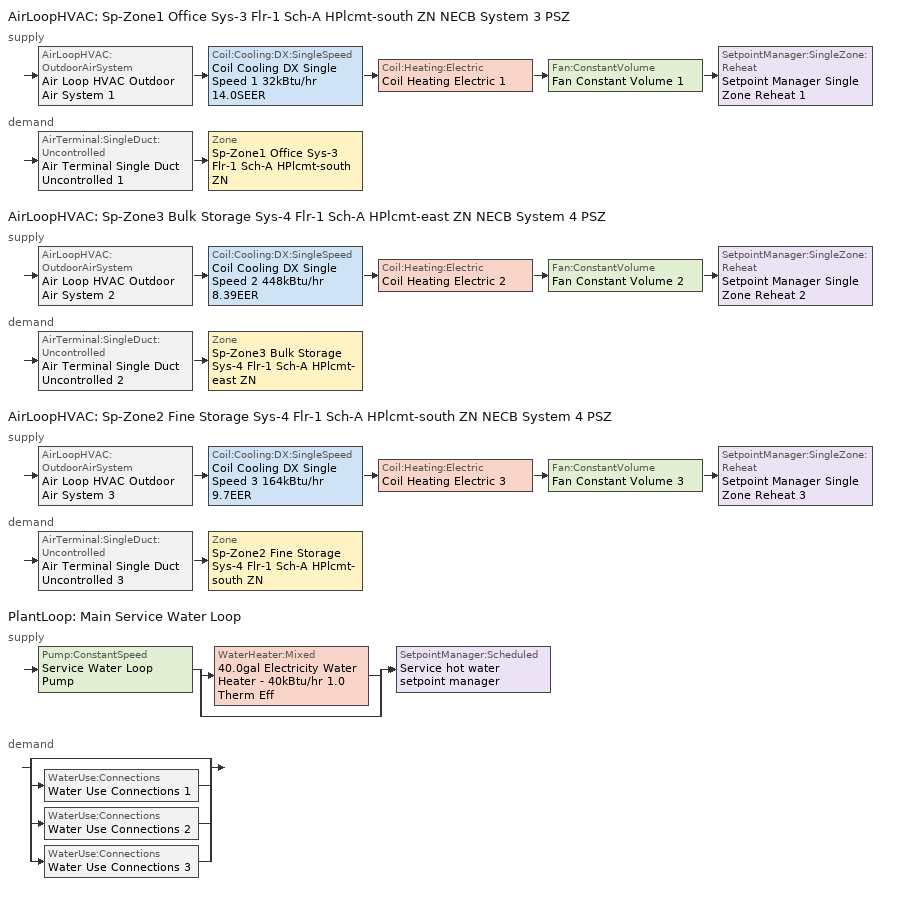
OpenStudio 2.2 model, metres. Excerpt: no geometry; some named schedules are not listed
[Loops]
AirLoopHVAC 'Sp-Zone1 Office Sys-3 Flr-1 Sch-A HPlcmt-south ZN NECB System 3 PSZ'
 supply: AirLoopHVAC:OutdoorAirSystem 'Air Loop HVAC Outdoor Air System 1' > Coil:Cooling:DX:SingleSpeed 'Coil Cooling DX Single Speed 1 32kBtu/hr 14.0SEER' > Coil:Heating:Electric 'Coil Heating Electric 1' > Fan:ConstantVolume 'Fan Constant Volume 1' > SetpointManager:SingleZone:Reheat 'Setpoint Manager Single Zone Reheat 1'
 demand: AirTerminal:SingleDuct:Uncontrolled 'Air Terminal Single Duct Uncontrolled 1' > Zone 'Sp-Zone1 Office Sys-3 Flr-1 Sch-A HPlcmt-south ZN'
AirLoopHVAC 'Sp-Zone3 Bulk Storage Sys-4 Flr-1 Sch-A HPlcmt-east ZN NECB System 4 PSZ'
 supply: AirLoopHVAC:OutdoorAirSystem 'Air Loop HVAC Outdoor Air System 2' > Coil:Cooling:DX:SingleSpeed 'Coil Cooling DX Single Speed 2 448kBtu/hr 8.39EER' > Coil:Heating:Electric 'Coil Heating Electric 2' > Fan:ConstantVolume 'Fan Constant Volume 2' > SetpointManager:SingleZone:Reheat 'Setpoint Manager Single Zone Reheat 2'
 demand: AirTerminal:SingleDuct:Uncontrolled 'Air Terminal Single Duct Uncontrolled 2' > Zone 'Sp-Zone3 Bulk Storage Sys-4 Flr-1 Sch-A HPlcmt-east ZN'
AirLoopHVAC 'Sp-Zone2 Fine Storage Sys-4 Flr-1 Sch-A HPlcmt-south ZN NECB System 4 PSZ'
 supply: AirLoopHVAC:OutdoorAirSystem 'Air Loop HVAC Outdoor Air System 3' > Coil:Cooling:DX:SingleSpeed 'Coil Cooling DX Single Speed 3 164kBtu/hr 9.7EER' > Coil:Heating:Electric 'Coil Heating Electric 3' > Fan:ConstantVolume 'Fan Constant Volume 3' > SetpointManager:SingleZone:Reheat 'Setpoint Manager Single Zone Reheat 3'
 demand: AirTerminal:SingleDuct:Uncontrolled 'Air Terminal Single Duct Uncontrolled 3' > Zone 'Sp-Zone2 Fine Storage Sys-4 Flr-1 Sch-A HPlcmt-south ZN'
PlantLoop 'Main Service Water Loop'
 supply: Pump:ConstantSpeed 'Service Water Loop Pump' > split
  | WaterHeater:Mixed '40.0gal Electricity Water Heater - 40kBtu/hr 1.0 Therm Eff'
  | bypass
  join > SetpointManager:Scheduled 'Service hot water setpoint manager'
 demand: split
  | bypass
  | WaterUse:Connections 'Water Use Connections 1'
  | WaterUse:Connections 'Water Use Connections 2'
  | WaterUse:Connections 'Water Use Connections 3'
[Sizing:Zone] Zone Cooling Design Supply Air Temperature Input Method=SupplyAirTemperature; Zone Cooling Design Supply Air Temperature {C}=13; Zone Cooling Design Supply Air Temperature Difference {deltaC}=11.11; Zone Heating Design Supply Air Temperature Input Method=SupplyAirTemperature; Zone Heating Design Supply Air Temperature {C}=43; Zone Heating Design Supply Air Temperature Difference {deltaC}=11.11; Zone Cooling Design Supply Air Humidity Ratio {kg-H2O/kg-air}=0.0085; Zone Heating Design Supply Air Humidity Ratio {kg-H2O/kg-air}=0.008; Zone Heating Sizing Factor=1.3; Zone Cooling Sizing Factor=1.1; Cooling Design Air Flow Method=DesignDay; Heating Design Air Flow Method=DesignDay; Account for Dedicated Outdoor Air System=No; Dedicated Outdoor Air System Control Strategy=NeutralSupplyAir; Dedicated Outdoor Air Low Setpoint Temperature for Design {C}=autosize; Dedicated Outdoor Air High Setpoint Temperature for Design {C}=autosize
Sp-Zone1 Office Sys-3 Flr-1 Sch-A HPlcmt-south ZN; Sp-Zone3 Bulk Storage Sys-4 Flr-1 Sch-A HPlcmt-east ZN; Sp-Zone2 Fine Storage Sys-4 Flr-1 Sch-A HPlcmt-south ZN
[Zone equipment]
Sp-Zone1 Office Sys-3 Flr-1 Sch-A HPlcmt-south ZN: Air Terminal Single Duct Uncontrolled 1, Zone HVAC Baseboard Convective Electric 1
Sp-Zone3 Bulk Storage Sys-4 Flr-1 Sch-A HPlcmt-east ZN: Air Terminal Single Duct Uncontrolled 2, Zone HVAC Baseboard Convective Electric 2
Sp-Zone2 Fine Storage Sys-4 Flr-1 Sch-A HPlcmt-south ZN: Air Terminal Single Duct Uncontrolled 3, Zone HVAC Baseboard Convective Electric 3
[AirLoopHVAC] Design Supply Air Flow Rate {m3/s}=AutoSize
Name | Availability Schedule | Availability Manager
Sp-Zone1 Office Sys-3 Flr-1 Sch-A HPlcmt-south ZN NECB System 3 PSZ | Sp-Zone1 Office Sys-3 Flr-1 Sch-A HPlcmt-south ZN NECB System 3 PSZ Occ Sch | Availability Manager Night Cycle 1
Sp-Zone3 Bulk Storage Sys-4 Flr-1 Sch-A HPlcmt-east ZN NECB System 4 PSZ | Sp-Zone3 Bulk Storage Sys-4 Flr-1 Sch-A HPlcmt-east ZN NECB System 4 PSZ Occ Sch | Availability Manager Night Cycle 3
Sp-Zone2 Fine Storage Sys-4 Flr-1 Sch-A HPlcmt-south ZN NECB System 4 PSZ | Sp-Zone2 Fine Storage Sys-4 Flr-1 Sch-A HPlcmt-south ZN NECB System 4 PSZ Occ Sch | Availability Manager Night Cycle 2
[Sizing:System] Type of Load to Size On=Sensible; Design Outdoor Air Flow Rate {m3/s}=Autosize; Minimum System Air Flow Ratio=1; Preheat Design Temperature {C}=7; Preheat Design Humidity Ratio {kg-H2O/kg-Air}=0.008; Precool Design Temperature {C}=13; Precool Design Humidity Ratio {kg-H2O/kg-Air}=0.008; Central Cooling Design Supply Air Temperature {C}=13; Central Heating Design Supply Air Temperature {C}=43; Sizing Option=NonCoincident; 100% Outdoor Air in Cooling=No; 100% Outdoor Air in Heating=No; Central Cooling Design Supply Air Humidity Ratio {kg-H2O/kg-Air}=0.0085; Central Heating Design Supply Air Humidity Ratio {kg-H2O/kg-Air}=0.008; Cooling Design Air Flow Method=DesignDay; Cooling Design Air Flow Rate {m3/s}=0; Heating Design Air Flow Method=DesignDay; Heating Design Air Flow Rate {m3/s}=0; System Outdoor Air Method=ZoneSum; Zone Maximum Outdoor Air Fraction=1; Cooling Supply Air Flow Rate Per Floor Area {m3/s-m2}=0.00996765; Cooling Fraction of Autosized Cooling Supply Air Flow Rate=1; Cooling Supply Air Flow Rate Per Unit Cooling Capacity {m3/s-W}=3.94755e-05; Heating Supply Air Flow Rate Per Floor Area {m3/s-m2}=0.00996765; Heating Fraction of Autosized Heating Supply Air Flow Rate=1; Heating Fraction of Autosized Cooling Supply Air Flow Rate=1; Heating Supply Air Flow Rate Per Unit Heating Capacity {m3/s-W}=3.15882e-05; Cooling Design Capacity Method=CoolingDesignCapacity; Cooling Design Capacity {W}=autosize; Cooling Design Capacity Per Floor Area {W/m2}=234.7; Fraction of Autosized Cooling Design Capacity=1; Heating Design Capacity Method=HeatingDesignCapacity; Heating Design Capacity {W}=autosize; Heating Design Capacity Per Floor Area {W/m2}=157; Fraction of Autosized Heating Design Capacity=1; Central Cooling Capacity Control Method=OnOff
Sp-Zone1 Office Sys-3 Flr-1 Sch-A HPlcmt-south ZN NECB System 3 PSZ; Sp-Zone3 Bulk Storage Sys-4 Flr-1 Sch-A HPlcmt-east ZN NECB System 4 PSZ; Sp-Zone2 Fine Storage Sys-4 Flr-1 Sch-A HPlcmt-south ZN NECB System 4 PSZ
[Fan:ConstantVolume] Availability Schedule=Always On Discrete; Fan Efficiency=0.39975; Pressure Rise {Pa}=640; Maximum Flow Rate {m3/s}=AutoSize; Motor Efficiency=0.615
Fan Constant Volume 1; Fan Constant Volume 2; Fan Constant Volume 3
[Coil:Heating:Electric] Availability Schedule=Always On Discrete
Coil Heating Electric 1; Coil Heating Electric 2; Coil Heating Electric 3
[Coil:Cooling:DX:SingleSpeed] Availability Schedule=Always On Discrete; Rated Total Cooling Capacity {W}=autosize; Rated Sensible Heat Ratio=autosize; Rated Air Flow Rate {m3/s}=autosize; Rated Evaporator Fan Power Per Volume Flow Rate {W/(m3/s)}=773.3; Condenser Type=AirCooled; Evaporative Condenser Effectiveness=0; Evaporative Condenser Air Flow Rate {m3/s}=Autosize; Evaporative Condenser Pump Rated Power Consumption {W}=Autosize; Crankcase Heater Capacity {W}=0; Maximum Outdoor Dry-Bulb Temperature for Crankcase Heater Operation {C}=0; Basin Heater Capacity {W/K}=0; Basin Heater Setpoint Temperature {C}=10
Name | Rated COP {W/W} | Total Cooling Capacity Function of Temperature Curve | Total Cooling Capacity Function of Flow Fraction Curve | Energy Input Ratio Function of Temperature Curve | Energy Input Ratio Function of Flow Fraction Curve | Part Load Fraction Correlation Curve
Coil Cooling DX Single Speed 1 32kBtu/hr 14.0SEER | 3.8248 | DXCOOL-NECB2011-REF-CAPFT | DXCOOL-NECB2011-REF-CAPFFLOW | DXCOOL-NECB2011-REF-COOLEIRFT | DXCOOL-NECB2011-REF-COOLEIRFFLOW | DXCOOL-NECB2011-REF-COOLPLFFPLR
Coil Cooling DX Single Speed 2 448kBtu/hr 8.39EER | 3.13067 | DXCOOL-NECB2011-REF-CAPFT 1 | DXCOOL-NECB2011-REF-CAPFFLOW 1 | DXCOOL-NECB2011-REF-COOLEIRFT 1 | DXCOOL-NECB2011-REF-COOLEIRFFLOW 1 | DXCOOL-NECB2011-REF-COOLPLFFPLR 1
Coil Cooling DX Single Speed 3 164kBtu/hr 9.7EER | 3.40308 | DXCOOL-NECB2011-REF-CAPFT 2 | DXCOOL-NECB2011-REF-CAPFFLOW 2 | DXCOOL-NECB2011-REF-COOLEIRFT 2 | DXCOOL-NECB2011-REF-COOLEIRFFLOW 2 | DXCOOL-NECB2011-REF-COOLPLFFPLR 2
[Controller:OutdoorAir] Minimum Outdoor Air Flow Rate {m3/s}=0; Maximum Outdoor Air Flow Rate {m3/s}=Autosize; Economizer Control Action Type=ModulateFlow; Lockout Type=NoLockout; Minimum Limit Type=FixedMinimum; High Humidity Control=No; Heat Recovery Bypass Control Type=BypassWhenWithinEconomizerLimits
Name | Economizer Control Type | Economizer Maximum Limit Dry-Bulb Temperature {C} | Economizer Maximum Limit Enthalpy {J/kg} | Economizer Minimum Limit Dry-Bulb Temperature {C} | Minimum Outdoor Air Schedule | Controller Mechanical Ventilation
Controller Outdoor Air 1 | NoEconomizer | 28 | 64000 | -100 | Sp-Zone1 Office Sys-3 Flr-1 Sch-A HPlcmt-south ZN NECB System 3 PSZ Occ Sch | Controller Mechanical Ventilation 1
Controller Outdoor Air 2 | DifferentialEnthalpy |  |  |  | Sp-Zone3 Bulk Storage Sys-4 Flr-1 Sch-A HPlcmt-east ZN NECB System 4 PSZ Occ Sch | Controller Mechanical Ventilation 2
Controller Outdoor Air 3 | DifferentialEnthalpy |  |  |  | Sp-Zone2 Fine Storage Sys-4 Flr-1 Sch-A HPlcmt-south ZN NECB System 4 PSZ Occ Sch | Controller Mechanical Ventilation 3
[Controller:MechanicalVentilation] Availability Schedule=Always On Discrete; System Outdoor Air Method=ZoneSum
Controller Mechanical Ventilation 1; Controller Mechanical Ventilation 2; Controller Mechanical Ventilation 3
[AirLoopHVAC:OutdoorAirSystem]
Name | Controller
Air Loop HVAC Outdoor Air System 1 | Controller Outdoor Air 1
Air Loop HVAC Outdoor Air System 2 | Controller Outdoor Air 2
Air Loop HVAC Outdoor Air System 3 | Controller Outdoor Air 3
[SetpointManager:SingleZone:Reheat] Minimum Supply Air Temperature {C}=13; Maximum Supply Air Temperature {C}=43
Name | Control Zone
Setpoint Manager Single Zone Reheat 1 | Sp-Zone1 Office Sys-3 Flr-1 Sch-A HPlcmt-south ZN
Setpoint Manager Single Zone Reheat 2 | Sp-Zone3 Bulk Storage Sys-4 Flr-1 Sch-A HPlcmt-east ZN
Setpoint Manager Single Zone Reheat 3 | Sp-Zone2 Fine Storage Sys-4 Flr-1 Sch-A HPlcmt-south ZN
[AirTerminal:SingleDuct:Uncontrolled] Availability Schedule=Always On Discrete; Maximum Air Flow Rate {m3/s}=AutoSize
Air Terminal Single Duct Uncontrolled 1; Air Terminal Single Duct Uncontrolled 2; Air Terminal Single Duct Uncontrolled 3
[ZoneHVAC:Baseboard:Convective:Electric] Availability Schedule=Always On Discrete; Nominal Capacity {W}=autosize; Efficiency=1
Zone HVAC Baseboard Convective Electric 1; Zone HVAC Baseboard Convective Electric 2; Zone HVAC Baseboard Convective Electric 3
[PlantLoop]
Main Service Water Loop: Glycol Concentration=0; Maximum Loop Temperature {C}=60; Minimum Loop Temperature {C}=10; Plant Loop Volume {m3}=Autocalculate; Load Distribution Scheme=Optimal
[Sizing:Plant]
Main Service Water Loop: Loop Type=Heating; Design Loop Exit Temperature {C}=60; Loop Design Temperature Difference {deltaC}=5; Sizing Option=NonCoincident; Zone Timesteps in Averaging Window=1; Coincident Sizing Factor Mode=None
[SetpointManager:Scheduled]
Service hot water setpoint manager: Control Variable=Temperature; Schedule=Service Water Loop Temp - 140F
[Pump:ConstantSpeed]
Service Water Loop Pump: Rated Flow Rate {m3/s}=autosize; Rated Pump Head {Pa}=0.001; Rated Power Consumption {W}=autosize; Motor Efficiency=0.7; Fraction of Motor Inefficiencies to Fluid Stream=0; Pump Control Type=Intermittent
[WaterHeater:Mixed]
40.0gal Electricity Water Heater - 40kBtu/hr 1.0 Therm Eff: Tank Volume {m3}=0.151416; Setpoint Temperature Schedule=Service Water Loop Temp - 140F; Deadband Temperature Difference {deltaC}=2; Maximum Temperature Limit {C}=82.2222; Heater Control Type=Cycle; Heater Maximum Capacity {W}=11722.8; Heater Fuel Type=Electricity; Heater Thermal Efficiency=1; Off Cycle Parasitic Fuel Consumption Rate {W}=570.999; Off Cycle Parasitic Fuel Type=Electricity; Off Cycle Parasitic Heat Fraction to Tank=0.8; On Cycle Parasitic Fuel Consumption Rate {W}=570.999; On Cycle Parasitic Fuel Type=Electricity; On Cycle Parasitic Heat Fraction to Tank=0; Ambient Temperature Indicator=Schedule; Ambient Temperature Schedule=Water Heater Ambient Temp Schedule - 70F; Off Cycle Loss Coefficient to Ambient Temperature {W/K}=1.80728; On Cycle Loss Coefficient to Ambient Temperature {W/K}=1.80728; Use Side Effectiveness=1; Source Side Effectiveness=1; Use Side Design Flow Rate {m3/s}=autosize; Source Side Design Flow Rate {m3/s}=autosize; Indirect Water Heating Recovery Time {hr}=1.5
[WaterUse:Connections]
Name | Water Use Equipment Name 1
Water Use Connections 1 | Zone3 bulk storage Service Water Use 0.18gal/min
Water Use Connections 2 | Zone2 fine storage Service Water Use 0.15gal/min
Water Use Connections 3 | Zone1 office Service Water Use 0.09gal/min
[WaterUse:Equipment:Definition]
Name | Peak Flow Rate {m3/s} | Target Temperature Schedule | Sensible Fraction Schedule | Latent Fraction Schedule
Zone3 bulk storage Service Water Use Def 0.18gal/min | 1.12199e-05 | Schedule Ruleset 5 | Schedule Ruleset 3 | Schedule Ruleset 4
Zone2 fine storage Service Water Use Def 0.15gal/min | 9.75642e-06 | Schedule Ruleset 8 | Schedule Ruleset 6 | Schedule Ruleset 7
Zone1 office Service Water Use Def 0.09gal/min | 5.73409e-06 | Schedule Ruleset 11 | Schedule Ruleset 9 | Schedule Ruleset 10
[WaterUse:Equipment] Flow Rate Fraction Schedule=NECB-A-Service Water Heating
Name | Water Use Equipment Definition | Space
Zone3 bulk storage Service Water Use 0.18gal/min | Zone3 bulk storage Service Water Use Def 0.18gal/min | Zone3 Bulk Storage
Zone2 fine storage Service Water Use 0.15gal/min | Zone2 fine storage Service Water Use Def 0.15gal/min | Zone2 Fine Storage
Zone1 office Service Water Use 0.09gal/min | Zone1 office Service Water Use Def 0.09gal/min | Zone1 Office
[AvailabilityManager:NightCycle] Control Type=CycleOnAny; Thermostat Tolerance {deltaC}=1; Cycling Run Time {s}=3600
Availability Manager Night Cycle 1; Availability Manager Night Cycle 2; Availability Manager Night Cycle 3
[Schedule:Ruleset]
Name | Default Day Schedule | Summer Design Day Schedule | Winter Design Day Schedule
Service Water Loop Temp - 140F | Service Water Loop Temp - 140F Default
Water Heater Ambient Temp Schedule - 70F | Water Heater Ambient Temp Schedule - 70F Default
NECB-A-Service Water Heating | NECB-A-Service Water Heating Default
Sp-Zone1 Office Sys-3 Flr-1 Sch-A HPlcmt-south ZN NECB System 3 PSZ Occ Sch | Sp-Zone1 Office Sys-3 Flr-1 Sch-A HPlcmt-south ZN NECB System 3 PSZ Occ Sch Default | Sp-Zone1 Office Sys-3 Flr-1 Sch-A HPlcmt-south ZN NECB System 3 PSZ Occ Sch Summer Design Day | Sp-Zone1 Office Sys-3 Flr-1 Sch-A HPlcmt-south ZN NECB System 3 PSZ Occ Sch Winter Design Day
Sp-Zone2 Fine Storage Sys-4 Flr-1 Sch-A HPlcmt-south ZN NECB System 4 PSZ Occ Sch | Sp-Zone2 Fine Storage Sys-4 Flr-1 Sch-A HPlcmt-south ZN NECB System 4 PSZ Occ Sch Default | Sp-Zone2 Fine Storage Sys-4 Flr-1 Sch-A HPlcmt-south ZN NECB System 4 PSZ Occ Sch Summer Design Day | Sp-Zone2 Fine Storage Sys-4 Flr-1 Sch-A HPlcmt-south ZN NECB System 4 PSZ Occ Sch Winter Design Day
Sp-Zone3 Bulk Storage Sys-4 Flr-1 Sch-A HPlcmt-east ZN NECB System 4 PSZ Occ Sch | Sp-Zone3 Bulk Storage Sys-4 Flr-1 Sch-A HPlcmt-east ZN NECB System 4 PSZ Occ Sch Default | Sp-Zone3 Bulk Storage Sys-4 Flr-1 Sch-A HPlcmt-east ZN NECB System 4 PSZ Occ Sch Summer Design Day | Sp-Zone3 Bulk Storage Sys-4 Flr-1 Sch-A HPlcmt-east ZN NECB System 4 PSZ Occ Sch Winter Design Day
[Schedule:Day]
Sp-Zone1 Office Sys-3 Flr-1 Sch-A HPlcmt-south ZN NECB System 3 PSZ Occ Sch Default; Sp-Zone1 Office Sys-3 Flr-1 Sch-A HPlcmt-south ZN NECB System 3 PSZ Occ Sch Winter Design Day; Sp-Zone1 Office Sys-3 Flr-1 Sch-A HPlcmt-south ZN NECB System 3 PSZ Occ Sch Summer Design Day; Sp-Zone2 Fine Storage Sys-4 Flr-1 Sch-A HPlcmt-south ZN NECB System 4 PSZ Occ Sch Default; Sp-Zone2 Fine Storage Sys-4 Flr-1 Sch-A HPlcmt-south ZN NECB System 4 PSZ Occ Sch Winter Design Day; Sp-Zone2 Fine Storage Sys-4 Flr-1 Sch-A HPlcmt-south ZN NECB System 4 PSZ Occ Sch Summer Design Day; Sp-Zone3 Bulk Storage Sys-4 Flr-1 Sch-A HPlcmt-east ZN NECB System 4 PSZ Occ Sch Default; Sp-Zone3 Bulk Storage Sys-4 Flr-1 Sch-A HPlcmt-east ZN NECB System 4 PSZ Occ Sch Winter Design Day; Sp-Zone3 Bulk Storage Sys-4 Flr-1 Sch-A HPlcmt-east ZN NECB System 4 PSZ Occ Sch Summer Design Day: 24, 0, 1
[Schedule:Rule] Date Specification Type=DateRange; Start Month=1; Start Day=1; End Month=12
Name | Schedule Ruleset | Rule Order | Day Schedule | Apply Monday | End Day | Apply Tuesday | Apply Wednesday | Apply Thursday | Apply Friday | Apply Saturday | Apply Sunday
Sp-Zone1 Office Sys-3 Flr-1 Sch-A HPlcmt-south ZN NECB System 3 PSZ Occ Sch Monday Rule | Sp-Zone1 Office Sys-3 Flr-1 Sch-A HPlcmt-south ZN NECB System 3 PSZ Occ Sch | 6 | Sp-Zone1 Office Sys-3 Flr-1 Sch-A HPlcmt-south ZN NECB System 3 PSZ Occ Sch Monday | Yes | 25
Sp-Zone1 Office Sys-3 Flr-1 Sch-A HPlcmt-south ZN NECB System 3 PSZ Occ Sch Tuesday Rule | Sp-Zone1 Office Sys-3 Flr-1 Sch-A HPlcmt-south ZN NECB System 3 PSZ Occ Sch | 5 | Sp-Zone1 Office Sys-3 Flr-1 Sch-A HPlcmt-south ZN NECB System 3 PSZ Occ Sch Tuesday |  | 26 | Yes
Sp-Zone1 Office Sys-3 Flr-1 Sch-A HPlcmt-south ZN NECB System 3 PSZ Occ Sch Wednesday Rule | Sp-Zone1 Office Sys-3 Flr-1 Sch-A HPlcmt-south ZN NECB System 3 PSZ Occ Sch | 4 | Sp-Zone1 Office Sys-3 Flr-1 Sch-A HPlcmt-south ZN NECB System 3 PSZ Occ Sch Wednesday |  | 27 |  | Yes
Sp-Zone1 Office Sys-3 Flr-1 Sch-A HPlcmt-south ZN NECB System 3 PSZ Occ Sch Thursday Rule | Sp-Zone1 Office Sys-3 Flr-1 Sch-A HPlcmt-south ZN NECB System 3 PSZ Occ Sch | 3 | Sp-Zone1 Office Sys-3 Flr-1 Sch-A HPlcmt-south ZN NECB System 3 PSZ Occ Sch Thursday |  | 28 |  |  | Yes
Sp-Zone1 Office Sys-3 Flr-1 Sch-A HPlcmt-south ZN NECB System 3 PSZ Occ Sch Friday Rule | Sp-Zone1 Office Sys-3 Flr-1 Sch-A HPlcmt-south ZN NECB System 3 PSZ Occ Sch | 2 | Sp-Zone1 Office Sys-3 Flr-1 Sch-A HPlcmt-south ZN NECB System 3 PSZ Occ Sch Friday |  | 29 |  |  |  | Yes
Sp-Zone1 Office Sys-3 Flr-1 Sch-A HPlcmt-south ZN NECB System 3 PSZ Occ Sch Saturday Rule | Sp-Zone1 Office Sys-3 Flr-1 Sch-A HPlcmt-south ZN NECB System 3 PSZ Occ Sch | 1 | Sp-Zone1 Office Sys-3 Flr-1 Sch-A HPlcmt-south ZN NECB System 3 PSZ Occ Sch Saturday |  | 30 |  |  |  |  | Yes
Sp-Zone1 Office Sys-3 Flr-1 Sch-A HPlcmt-south ZN NECB System 3 PSZ Occ Sch Sunday Rule | Sp-Zone1 Office Sys-3 Flr-1 Sch-A HPlcmt-south ZN NECB System 3 PSZ Occ Sch | 0 | Sp-Zone1 Office Sys-3 Flr-1 Sch-A HPlcmt-south ZN NECB System 3 PSZ Occ Sch Sunday |  | 31 |  |  |  |  |  | Yes
Sp-Zone2 Fine Storage Sys-4 Flr-1 Sch-A HPlcmt-south ZN NECB System 4 PSZ Occ Sch Monday Rule | Sp-Zone2 Fine Storage Sys-4 Flr-1 Sch-A HPlcmt-south ZN NECB System 4 PSZ Occ Sch | 6 | Sp-Zone2 Fine Storage Sys-4 Flr-1 Sch-A HPlcmt-south ZN NECB System 4 PSZ Occ Sch Monday | Yes | 25
Sp-Zone2 Fine Storage Sys-4 Flr-1 Sch-A HPlcmt-south ZN NECB System 4 PSZ Occ Sch Tuesday Rule | Sp-Zone2 Fine Storage Sys-4 Flr-1 Sch-A HPlcmt-south ZN NECB System 4 PSZ Occ Sch | 5 | Sp-Zone2 Fine Storage Sys-4 Flr-1 Sch-A HPlcmt-south ZN NECB System 4 PSZ Occ Sch Tuesday |  | 26 | Yes
Sp-Zone3 Bulk Storage Sys-4 Flr-1 Sch-A HPlcmt-east ZN NECB System 4 PSZ Occ Sch Monday Rule | Sp-Zone3 Bulk Storage Sys-4 Flr-1 Sch-A HPlcmt-east ZN NECB System 4 PSZ Occ Sch | 6 | Sp-Zone3 Bulk Storage Sys-4 Flr-1 Sch-A HPlcmt-east ZN NECB System 4 PSZ Occ Sch Monday | Yes | 25
Sp-Zone3 Bulk Storage Sys-4 Flr-1 Sch-A HPlcmt-east ZN NECB System 4 PSZ Occ Sch Tuesday Rule | Sp-Zone3 Bulk Storage Sys-4 Flr-1 Sch-A HPlcmt-east ZN NECB System 4 PSZ Occ Sch | 5 | Sp-Zone3 Bulk Storage Sys-4 Flr-1 Sch-A HPlcmt-east ZN NECB System 4 PSZ Occ Sch Tuesday |  | 26 | Yes
Sp-Zone3 Bulk Storage Sys-4 Flr-1 Sch-A HPlcmt-east ZN NECB System 4 PSZ Occ Sch Wednesday Rule | Sp-Zone3 Bulk Storage Sys-4 Flr-1 Sch-A HPlcmt-east ZN NECB System 4 PSZ Occ Sch | 4 | Sp-Zone3 Bulk Storage Sys-4 Flr-1 Sch-A HPlcmt-east ZN NECB System 4 PSZ Occ Sch Wednesday |  | 27 |  | Yes
Sp-Zone3 Bulk Storage Sys-4 Flr-1 Sch-A HPlcmt-east ZN NECB System 4 PSZ Occ Sch Thursday Rule | Sp-Zone3 Bulk Storage Sys-4 Flr-1 Sch-A HPlcmt-east ZN NECB System 4 PSZ Occ Sch | 3 | Sp-Zone3 Bulk Storage Sys-4 Flr-1 Sch-A HPlcmt-east ZN NECB System 4 PSZ Occ Sch Thursday |  | 28 |  |  | Yes
Sp-Zone3 Bulk Storage Sys-4 Flr-1 Sch-A HPlcmt-east ZN NECB System 4 PSZ Occ Sch Friday Rule | Sp-Zone3 Bulk Storage Sys-4 Flr-1 Sch-A HPlcmt-east ZN NECB System 4 PSZ Occ Sch | 2 | Sp-Zone3 Bulk Storage Sys-4 Flr-1 Sch-A HPlcmt-east ZN NECB System 4 PSZ Occ Sch Friday |  | 29 |  |  |  | Yes
Sp-Zone3 Bulk Storage Sys-4 Flr-1 Sch-A HPlcmt-east ZN NECB System 4 PSZ Occ Sch Saturday Rule | Sp-Zone3 Bulk Storage Sys-4 Flr-1 Sch-A HPlcmt-east ZN NECB System 4 PSZ Occ Sch | 1 | Sp-Zone3 Bulk Storage Sys-4 Flr-1 Sch-A HPlcmt-east ZN NECB System 4 PSZ Occ Sch Saturday |  | 30 |  |  |  |  | Yes
Sp-Zone3 Bulk Storage Sys-4 Flr-1 Sch-A HPlcmt-east ZN NECB System 4 PSZ Occ Sch Sunday Rule | Sp-Zone3 Bulk Storage Sys-4 Flr-1 Sch-A HPlcmt-east ZN NECB System 4 PSZ Occ Sch | 0 | Sp-Zone3 Bulk Storage Sys-4 Flr-1 Sch-A HPlcmt-east ZN NECB System 4 PSZ Occ Sch Sunday |  | 31 |  |  |  |  |  | Yes
[Schedule:Constant]
Always On Discrete: Value=1
[Curve:Biquadratic] Minimum Value of x=13; Maximum Value of x=24; Minimum Value of y=24; Maximum Value of y=46
Name | Coefficient1 Constant | Coefficient2 x | Coefficient3 x**2 | Coefficient4 y | Coefficient5 y**2 | Coefficient6 x*y
DXCOOL-NECB2011-REF-CAPFT; DXCOOL-NECB2011-REF-CAPFT 1; DXCOOL-NECB2011-REF-CAPFT 2 | 0.867905 | 0.0142459 | 0.00055436 | -0.0075575 | 3.3e-05 | -0.0001918
DXCOOL-NECB2011-REF-COOLEIRFT; DXCOOL-NECB2011-REF-COOLEIRFT 1; DXCOOL-NECB2011-REF-COOLEIRFT 2 | 0.116936 | 0.0284933 | -0.0004112 | 0.0214108 | 0.00016103 | -0.0006791
[Curve:Quadratic] Coefficient1 Constant=1; Coefficient2 x=0; Coefficient3 x**2=0; Minimum Value of x=0; Maximum Value of x=1
DXCOOL-NECB2011-REF-CAPFFLOW; DXCOOL-NECB2011-REF-COOLEIRFFLOW; DXCOOL-NECB2011-REF-CAPFFLOW 1; DXCOOL-NECB2011-REF-COOLEIRFFLOW 1; DXCOOL-NECB2011-REF-CAPFFLOW 2; DXCOOL-NECB2011-REF-COOLEIRFFLOW 2
[Curve:Cubic] Coefficient1 Constant=0.0277; Coefficient2 x=4.9151; Coefficient3 x**2=-8.184; Coefficient4 x**3=4.2702; Minimum Value of x=0.7; Maximum Value of x=1
DXCOOL-NECB2011-REF-COOLPLFFPLR; DXCOOL-NECB2011-REF-COOLPLFFPLR 1; DXCOOL-NECB2011-REF-COOLPLFFPLR 2
